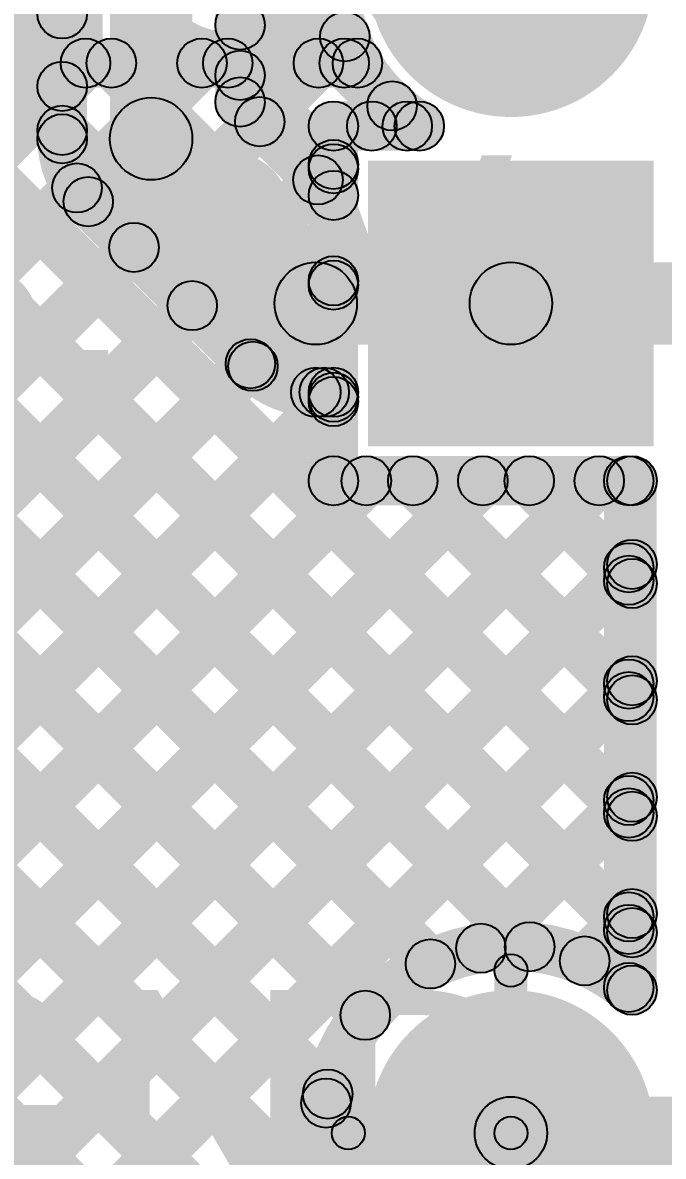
# Model space of a CAD drawing. Header units: millimetres. Extents: x 0 to 212, y 0 to 213.
# Drawn here: x 2.353 to 2.5475, y 1.8739 to 2.2183 of the extents above; entities that cross this region are included whole.
import ezdxf

# ---------------------------------------------------------------- set-up
doc = ezdxf.new("R2010")
doc.units = ezdxf.units.MM
doc.header["$MEASUREMENT"] = 0
for name, color, linetype in [('BottomLayer', 5, 'Continuous'), ('BottomSolder', 6, 'Continuous'), ('PadHoleLayer', 156, 'Continuous'), ('TopLayer', 1, 'Continuous'), ('TopOverlay', 2, 'Continuous'), ('TopSolder', 216, 'Continuous')]:
    doc.layers.add(name, color=color, linetype=linetype)

# ---------------------------------------------------------------- blocks, each defined once
blk = doc.blocks.new('HDR_M_1X7_1')
at = {"layer": 'BottomLayer'}
h = blk.add_hatch(color=5, dxfattribs=at)
edge = h.paths.add_edge_path()
edge.add_arc((0.6, 0), 0.03937, 0, 360)
at = {"layer": 'BottomSolder'}
h = blk.add_hatch(color=6, dxfattribs=at)
edge = h.paths.add_edge_path()
edge.add_arc((0.6, 0), 0.04337, 0, 360)
at = {"layer": 'PadHoleLayer'}
h = blk.add_hatch(color=156, dxfattribs=at)
edge = h.paths.add_edge_path()
edge.add_arc((0.6, 0), 0.02008, 0, 360)
at = {"layer": 'TopLayer'}
h = blk.add_hatch(color=1, dxfattribs=at)
edge = h.paths.add_edge_path()
edge.add_arc((0.6, 0), 0.03937, 0, 360)
at = {"layer": 'TopSolder'}
h = blk.add_hatch(color=216, dxfattribs=at)
edge = h.paths.add_edge_path()
edge.add_arc((0.6, 0), 0.04337, 0, 360)
blk = doc.blocks.new('HDR_M_1X7_2')
at = {"layer": 'BottomLayer'}
blk.add_hatch(color=5, dxfattribs=at).paths.add_polyline_path([(-0.03937, 0.03937), (0.03937, 0.03937), (0.03937, -0.03937), (-0.03937, -0.03937)])
h = blk.add_hatch(color=5, dxfattribs=at)
edge = h.paths.add_edge_path()
edge.add_arc((0.1, 0), 0.03937, 0, 360)
at = {"layer": 'BottomSolder'}
blk.add_hatch(color=6, dxfattribs=at).paths.add_polyline_path([(-0.04337, 0.04337), (0.04337, 0.04337), (0.04337, -0.04337), (-0.04337, -0.04337)])
h = blk.add_hatch(color=6, dxfattribs=at)
edge = h.paths.add_edge_path()
edge.add_arc((0.1, 0), 0.04337, 0, 360)
at = {"layer": 'PadHoleLayer'}
h = blk.add_hatch(color=156, dxfattribs=at)
edge = h.paths.add_edge_path()
edge.add_arc((0, 0), 0.02008, 0, 360)
h = blk.add_hatch(color=156, dxfattribs=at)
edge = h.paths.add_edge_path()
edge.add_arc((0.1, 0), 0.02008, 0, 360)
at = {"layer": 'TopLayer'}
blk.add_hatch(color=1, dxfattribs=at).paths.add_polyline_path([(-0.03937, 0.03937), (0.03937, 0.03937), (0.03937, -0.03937), (-0.03937, -0.03937)])
h = blk.add_hatch(color=1, dxfattribs=at)
edge = h.paths.add_edge_path()
edge.add_arc((0.1, 0), 0.03937, 0, 360)
at = {"layer": 'TopSolder'}
blk.add_hatch(color=216, dxfattribs=at).paths.add_polyline_path([(-0.04337, 0.04337), (0.04337, 0.04337), (0.04337, -0.04337), (-0.04337, -0.04337)])
h = blk.add_hatch(color=216, dxfattribs=at)
edge = h.paths.add_edge_path()
edge.add_arc((0.1, 0), 0.04337, 0, 360)

msp = doc.modelspace()

# ---------------------------------------------------------------- hatches: boundary and pattern name
at = {"layer": 'BottomLayer'}
for points in [[(2.3725, 2.183), (2.3575, 2.183), (2.3575, 2.274), (2.3725, 2.274)], [(2.4045, 2.183), (2.3795, 2.183), (2.3795, 2.274), (2.4045, 2.274)], [(2.4265, 2.19418), (2.4115, 2.19418), (2.4115, 2.274), (2.4265, 2.274)], [(2.4243, 2.21226), (2.4137, 2.22287), (2.44422, 2.25339), (2.45482, 2.24278)], [(2.4137, 2.23233), (2.4243, 2.24294), (2.47507, 2.19217), (2.46446, 2.18157)], [(2.35313, 2.22219), (2.36374, 2.2328), (2.3703, 2.22623), (2.3597, 2.21562)], [(2.43029, 2.18289), (2.41968, 2.1935), (2.44551, 2.21933), (2.45612, 2.20872)], [(2.02107, 2.2007), (2.03167, 2.2113), (2.45281, 1.79017), (2.4422, 1.77956)], [(2.05642, 2.2007), (2.06703, 2.2113), (2.46189, 1.81644), (2.45128, 1.80584)], [(2.09178, 2.2007), (2.10238, 2.2113), (2.45984, 1.85385), (2.44923, 1.84325)], [(2.12713, 2.2007), (2.13774, 2.2113), (2.45091, 1.89813), (2.44031, 1.88752)], [(2.16249, 2.2007), (2.1731, 2.2113), (2.46233, 1.92207), (2.45172, 1.91147)], [(2.19784, 2.2007), (2.20845, 2.2113), (2.4821, 1.93765), (2.47149, 1.92705)], [(2.2332, 2.2007), (2.24381, 2.2113), (2.51222, 1.94289), (2.50161, 1.93228)], [(2.26855, 2.2007), (2.27916, 2.2113), (2.5433, 1.94716), (2.5327, 1.93655)], [(2.30391, 2.2007), (2.31452, 2.2113), (2.5433, 1.98252), (2.5327, 1.97191)], [(2.33716, 2.20281), (2.34776, 2.21341), (2.3703, 2.19087), (2.3597, 2.18027)], [(2.4137, 2.19698), (2.4243, 2.20758), (2.45267, 2.17922), (2.44206, 2.16861)], [(1.34279, 1.1661), (1.33218, 1.1767), (2.3597, 2.20422), (2.3703, 2.19362)], [(2.4137, 2.18888), (2.4243, 2.19949), (2.45267, 2.17112), (2.44206, 2.16052)], [(2.46432, 2.18157), (2.45371, 2.19217), (2.45985, 2.19831), (2.47045, 2.1877)], [(2.44736, 2.17937), (2.44736, 2.19437), (2.47341, 2.19437), (2.47341, 2.17937)], [(2.38316, 2.17416), (2.40084, 2.19184), (2.45084, 2.14184), (2.43316, 2.12416)], [(2.45486, 2.16582), (2.43986, 2.16582), (2.43986, 2.18687), (2.45486, 2.18687)], [(2.44797, 2.16522), (2.43736, 2.17582), (2.44206, 2.18052), (2.45267, 2.16991)], [(1.3631, 1.15106), (1.35249, 1.16166), (2.3642, 2.17337), (2.37481, 2.16276)], [(2.3676, 2.1586), (2.37821, 2.16921), (2.42821, 2.11921), (2.4176, 2.1086)], [(1.37003, 1.12263), (1.35943, 1.13324), (2.3815, 2.15532), (2.39211, 2.14471)], [(2.442, 2.1205), (2.442, 2.1455), (2.50123, 2.1455), (2.50123, 2.1205)], [(0.99415, 0.7114), (0.98354, 0.722), (2.39918, 2.13764), (2.40978, 2.12703)], [(1.02951, 0.7114), (1.0189, 0.722), (2.41686, 2.11996), (2.42746, 2.10935)], [(2.43927, 2.1007), (2.44987, 2.1113), (2.45267, 2.10851), (2.44206, 2.0979)], [(2.442, 2.0985), (2.442, 2.1135), (2.44736, 2.1135), (2.44736, 2.0985)], [(1.06486, 0.7114), (1.05426, 0.722), (2.44206, 2.10981), (2.45267, 2.0992)], [(2.45486, 2.07913), (2.43986, 2.07913), (2.43986, 2.106), (2.45486, 2.106)], [(2.09152, 1.7027), (2.08091, 1.7133), (2.45204, 2.08443), (2.46265, 2.07383)], [(2.12687, 1.7027), (2.11626, 1.7133), (2.48739, 2.08443), (2.498, 2.07383)], [(2.16223, 1.7027), (2.15162, 1.7133), (2.52275, 2.08443), (2.53336, 2.07383)], [(2.44736, 2.07163), (2.44736, 2.08663), (2.538, 2.08663), (2.538, 2.07163)], [(2.46614, 2.07383), (2.47674, 2.08443), (2.5433, 2.01787), (2.5327, 2.00727)], [(2.50149, 2.07383), (2.5121, 2.08443), (2.5433, 2.05323), (2.5327, 2.04262)], [(2.5455, 1.92439), (2.5305, 1.92439), (2.5305, 2.07913), (2.5455, 2.07913)], [(2.19758, 1.7027), (2.18698, 1.7133), (2.5327, 2.05902), (2.5433, 2.04842)], [(2.23294, 1.7027), (2.22233, 1.7133), (2.5327, 2.02367), (2.5433, 2.01306)], [(2.49743, 1.93183), (2.48682, 1.94244), (2.5327, 1.98831), (2.5433, 1.97771)], [(2.52893, 1.92797), (2.51832, 1.93858), (2.5327, 1.95296), (2.5433, 1.94235)], [(2.50624, 1.881), (2.49623, 1.881), (2.49623, 1.93037), (2.50624, 1.93037)], [(2.26829, 1.7027), (2.25769, 1.7133), (2.4398, 1.89541), (2.4504, 1.88481)], [(2.50123, 1.87), (2.50123, 1.892), (2.561, 1.892), (2.561, 1.87)], [(2.45186, 1.876), (2.45186, 1.886), (2.50123, 1.886), (2.50123, 1.876)]]:
    msp.add_hatch(color=5, dxfattribs=at).paths.add_polyline_path(points)
h = msp.add_hatch(color=5, dxfattribs=at)
edge = h.paths.add_edge_path()
edge.add_arc((2.365, 2.22092), 0.0075, 0, 360)
h = msp.add_hatch(color=5, dxfattribs=at)
edge = h.paths.add_edge_path()
edge.add_arc((2.419, 2.21756), 0.0075, 0, 360)
h = msp.add_hatch(color=5, dxfattribs=at)
edge = h.paths.add_edge_path()
edge.add_arc((2.45082, 2.21403), 0.0075, 0, 360)
h = msp.add_hatch(color=5, dxfattribs=at)
edge = h.paths.add_edge_path()
edge.add_arc((2.419, 2.20228), 0.0075, 0, 360)
h = msp.add_hatch(color=5, dxfattribs=at)
edge = h.paths.add_edge_path()
edge.add_arc((2.365, 2.19892), 0.0075, 0, 360)
h = msp.add_hatch(color=5, dxfattribs=at)
edge = h.paths.add_edge_path()
edge.add_arc((2.419, 2.19418), 0.0075, 0, 360)
h = msp.add_hatch(color=5, dxfattribs=at)
edge = h.paths.add_edge_path()
edge.add_arc((2.419, 2.19418), 0.0075, 0, 360)
h = msp.add_hatch(color=5, dxfattribs=at)
edge = h.paths.add_edge_path()
edge.add_arc((2.46515, 2.193), 0.0075, 0, 360)
h = msp.add_hatch(color=5, dxfattribs=at)
edge = h.paths.add_edge_path()
edge.add_arc((2.392, 2.183), 0.0125, 0, 360)
h = msp.add_hatch(color=5, dxfattribs=at)
edge = h.paths.add_edge_path()
edge.add_arc((2.392, 2.183), 0.0125, 0, 360)
h = msp.add_hatch(color=5, dxfattribs=at)
edge = h.paths.add_edge_path()
edge.add_arc((2.42499, 2.1882), 0.0075, 0, 360)
h = msp.add_hatch(color=5, dxfattribs=at)
edge = h.paths.add_edge_path()
edge.add_arc((2.44736, 2.18687), 0.0075, 0, 360)
h = msp.add_hatch(color=5, dxfattribs=at)
edge = h.paths.add_edge_path()
edge.add_arc((2.44736, 2.18687), 0.0075, 0, 360)
h = msp.add_hatch(color=5, dxfattribs=at)
edge = h.paths.add_edge_path()
edge.add_arc((2.45902, 2.18687), 0.0075, 0, 360)
h = msp.add_hatch(color=5, dxfattribs=at)
edge = h.paths.add_edge_path()
edge.add_arc((2.46976, 2.18687), 0.0075, 0, 360)
h = msp.add_hatch(color=5, dxfattribs=at)
edge = h.paths.add_edge_path()
edge.add_arc((2.47341, 2.18687), 0.0075, 0, 360)
h = msp.add_hatch(color=5, dxfattribs=at)
edge = h.paths.add_edge_path()
edge.add_arc((2.47341, 2.18687), 0.0075, 0, 360)
h = msp.add_hatch(color=5, dxfattribs=at)
edge = h.paths.add_edge_path()
edge.add_arc((2.365, 2.18557), 0.0075, 0, 360)
h = msp.add_hatch(color=5, dxfattribs=at)
edge = h.paths.add_edge_path()
edge.add_arc((2.365, 2.183), 0.0075, 0, 360)
h = msp.add_hatch(color=5, dxfattribs=at)
edge = h.paths.add_edge_path()
edge.add_arc((2.365, 2.183), 0.0075, 0, 360)
h = msp.add_hatch(color=5, dxfattribs=at)
edge = h.paths.add_edge_path()
edge.add_arc((2.365, 2.183), 0.0075, 0, 360)
h = msp.add_hatch(color=5, dxfattribs=at)
edge = h.paths.add_edge_path()
edge.add_arc((2.44736, 2.17522), 0.0075, 0, 360)
h = msp.add_hatch(color=5, dxfattribs=at)
edge = h.paths.add_edge_path()
edge.add_arc((2.44736, 2.17391), 0.0075, 0, 360)
h = msp.add_hatch(color=5, dxfattribs=at)
edge = h.paths.add_edge_path()
edge.add_arc((2.44267, 2.17052), 0.0075, 0, 360)
h = msp.add_hatch(color=5, dxfattribs=at)
edge = h.paths.add_edge_path()
edge.add_arc((2.3695, 2.16807), 0.0075, 0, 360)
h = msp.add_hatch(color=5, dxfattribs=at)
edge = h.paths.add_edge_path()
edge.add_arc((2.44736, 2.16582), 0.0075, 0, 360)
h = msp.add_hatch(color=5, dxfattribs=at)
edge = h.paths.add_edge_path()
edge.add_arc((2.44736, 2.16582), 0.0075, 0, 360)
h = msp.add_hatch(color=5, dxfattribs=at)
edge = h.paths.add_edge_path()
edge.add_arc((2.37291, 2.16391), 0.0075, 0, 360)
h = msp.add_hatch(color=5, dxfattribs=at)
edge = h.paths.add_edge_path()
edge.add_arc((2.37291, 2.16391), 0.0075, 0, 360)
h = msp.add_hatch(color=5, dxfattribs=at)
edge = h.paths.add_edge_path()
edge.add_arc((2.37291, 2.16391), 0.0075, 0, 360)
h = msp.add_hatch(color=5, dxfattribs=at)
edge = h.paths.add_edge_path()
edge.add_arc((2.3868, 2.15001), 0.0075, 0, 360)
h = msp.add_hatch(color=5, dxfattribs=at)
edge = h.paths.add_edge_path()
edge.add_arc((2.442, 2.133), 0.0125, 0, 360)
h = msp.add_hatch(color=5, dxfattribs=at)
edge = h.paths.add_edge_path()
edge.add_arc((2.442, 2.133), 0.0125, 0, 360)
h = msp.add_hatch(color=5, dxfattribs=at)
edge = h.paths.add_edge_path()
edge.add_arc((2.50123, 2.133), 0.0125, 0, 360)
h = msp.add_hatch(color=5, dxfattribs=at)
edge = h.paths.add_edge_path()
edge.add_arc((2.40448, 2.13233), 0.0075, 0, 360)
h = msp.add_hatch(color=5, dxfattribs=at)
edge = h.paths.add_edge_path()
edge.add_arc((2.42216, 2.11466), 0.0075, 0, 360)
h = msp.add_hatch(color=5, dxfattribs=at)
edge = h.paths.add_edge_path()
edge.add_arc((2.42291, 2.11391), 0.0075, 0, 360)
h = msp.add_hatch(color=5, dxfattribs=at)
edge = h.paths.add_edge_path()
edge.add_arc((2.42291, 2.11391), 0.0075, 0, 360)
h = msp.add_hatch(color=5, dxfattribs=at)
edge = h.paths.add_edge_path()
edge.add_arc((2.42291, 2.11391), 0.0075, 0, 360)
h = msp.add_hatch(color=5, dxfattribs=at)
edge = h.paths.add_edge_path()
edge.add_arc((2.442, 2.106), 0.0075, 0, 360)
h = msp.add_hatch(color=5, dxfattribs=at)
edge = h.paths.add_edge_path()
edge.add_arc((2.442, 2.106), 0.0075, 0, 360)
h = msp.add_hatch(color=5, dxfattribs=at)
edge = h.paths.add_edge_path()
edge.add_arc((2.442, 2.106), 0.0075, 0, 360)
h = msp.add_hatch(color=5, dxfattribs=at)
edge = h.paths.add_edge_path()
edge.add_arc((2.44457, 2.106), 0.0075, 0, 360)
h = msp.add_hatch(color=5, dxfattribs=at)
edge = h.paths.add_edge_path()
edge.add_arc((2.44736, 2.106), 0.0075, 0, 360)
h = msp.add_hatch(color=5, dxfattribs=at)
edge = h.paths.add_edge_path()
edge.add_arc((2.44736, 2.106), 0.0075, 0, 360)
h = msp.add_hatch(color=5, dxfattribs=at)
edge = h.paths.add_edge_path()
edge.add_arc((2.44736, 2.10451), 0.0075, 0, 360)
h = msp.add_hatch(color=5, dxfattribs=at)
edge = h.paths.add_edge_path()
edge.add_arc((2.44736, 2.1032), 0.0075, 0, 360)
h = msp.add_hatch(color=5, dxfattribs=at)
edge = h.paths.add_edge_path()
edge.add_arc((2.44736, 2.07913), 0.0075, 0, 360)
h = msp.add_hatch(color=5, dxfattribs=at)
edge = h.paths.add_edge_path()
edge.add_arc((2.44736, 2.07913), 0.0075, 0, 360)
h = msp.add_hatch(color=5, dxfattribs=at)
edge = h.paths.add_edge_path()
edge.add_arc((2.45734, 2.07913), 0.0075, 0, 360)
h = msp.add_hatch(color=5, dxfattribs=at)
edge = h.paths.add_edge_path()
edge.add_arc((2.47144, 2.07913), 0.0075, 0, 360)
h = msp.add_hatch(color=5, dxfattribs=at)
edge = h.paths.add_edge_path()
edge.add_arc((2.4927, 2.07913), 0.0075, 0, 360)
h = msp.add_hatch(color=5, dxfattribs=at)
edge = h.paths.add_edge_path()
edge.add_arc((2.50679, 2.07913), 0.0075, 0, 360)
h = msp.add_hatch(color=5, dxfattribs=at)
edge = h.paths.add_edge_path()
edge.add_arc((2.52805, 2.07913), 0.0075, 0, 360)
h = msp.add_hatch(color=5, dxfattribs=at)
edge = h.paths.add_edge_path()
edge.add_arc((2.538, 2.07913), 0.0075, 0, 360)
h = msp.add_hatch(color=5, dxfattribs=at)
edge = h.paths.add_edge_path()
edge.add_arc((2.538, 2.07913), 0.0075, 0, 360)
h = msp.add_hatch(color=5, dxfattribs=at)
edge = h.paths.add_edge_path()
edge.add_arc((2.538, 2.05372), 0.0075, 0, 360)
h = msp.add_hatch(color=5, dxfattribs=at)
edge = h.paths.add_edge_path()
edge.add_arc((2.538, 2.04792), 0.0075, 0, 360)
h = msp.add_hatch(color=5, dxfattribs=at)
edge = h.paths.add_edge_path()
edge.add_arc((2.538, 2.01837), 0.0075, 0, 360)
h = msp.add_hatch(color=5, dxfattribs=at)
edge = h.paths.add_edge_path()
edge.add_arc((2.538, 2.01257), 0.0075, 0, 360)
h = msp.add_hatch(color=5, dxfattribs=at)
edge = h.paths.add_edge_path()
edge.add_arc((2.538, 1.98301), 0.0075, 0, 360)
h = msp.add_hatch(color=5, dxfattribs=at)
edge = h.paths.add_edge_path()
edge.add_arc((2.538, 1.97721), 0.0075, 0, 360)
h = msp.add_hatch(color=5, dxfattribs=at)
edge = h.paths.add_edge_path()
edge.add_arc((2.538, 1.94766), 0.0075, 0, 360)
h = msp.add_hatch(color=5, dxfattribs=at)
edge = h.paths.add_edge_path()
edge.add_arc((2.538, 1.94186), 0.0075, 0, 360)
h = msp.add_hatch(color=5, dxfattribs=at)
edge = h.paths.add_edge_path()
edge.add_arc((2.49213, 1.93714), 0.0075, 0, 360)
h = msp.add_hatch(color=5, dxfattribs=at)
edge = h.paths.add_edge_path()
edge.add_arc((2.50692, 1.93759), 0.0075, 0, 360)
h = msp.add_hatch(color=5, dxfattribs=at)
edge = h.paths.add_edge_path()
edge.add_arc((2.4768, 1.93235), 0.0075, 0, 360)
h = msp.add_hatch(color=5, dxfattribs=at)
edge = h.paths.add_edge_path()
edge.add_arc((2.52362, 1.93328), 0.0075, 0, 360)
h = msp.add_hatch(color=5, dxfattribs=at)
edge = h.paths.add_edge_path()
edge.add_arc((2.50123, 1.93037), 0.005, 0, 360)
h = msp.add_hatch(color=5, dxfattribs=at)
edge = h.paths.add_edge_path()
edge.add_arc((2.538, 1.92439), 0.0075, 0, 360)
h = msp.add_hatch(color=5, dxfattribs=at)
edge = h.paths.add_edge_path()
edge.add_arc((2.538, 1.92439), 0.0075, 0, 360)
h = msp.add_hatch(color=5, dxfattribs=at)
edge = h.paths.add_edge_path()
edge.add_arc((2.45702, 1.91677), 0.0075, 0, 360)
h = msp.add_hatch(color=5, dxfattribs=at)
edge = h.paths.add_edge_path()
edge.add_arc((2.4451, 1.89011), 0.0075, 0, 360)
h = msp.add_hatch(color=5, dxfattribs=at)
edge = h.paths.add_edge_path()
edge.add_arc((2.44561, 1.89283), 0.0075, 0, 360)
h = msp.add_hatch(color=5, dxfattribs=at)
edge = h.paths.add_edge_path()
edge.add_arc((2.50123, 1.881), 0.011, 0, 360)
h = msp.add_hatch(color=5, dxfattribs=at)
edge = h.paths.add_edge_path()
edge.add_arc((2.45186, 1.881), 0.005, 0, 360)
h = msp.add_hatch(color=5, dxfattribs=at)
edge = h.paths.add_edge_path()
edge.add_arc((2.50123, 1.881), 0.005, 0, 360)
h = msp.add_hatch(color=5, dxfattribs=at)
edge = h.paths.add_edge_path()
edge.add_arc((2.50123, 1.881), 0.005, 0, 360)
at = {"layer": 'TopLayer'}
for points in [[(2.1937, 2.31091), (2.2043, 2.32152), (2.5423, 1.98352), (2.5317, 1.97291)], [(2.1937, 2.27556), (2.2043, 2.28616), (2.5423, 1.94816), (2.5317, 1.93755)], [(2.1937, 2.2402), (2.2043, 2.25081), (2.51222, 1.94289), (2.50161, 1.93228)], [(2.1937, 2.20484), (2.2043, 2.21545), (2.4821, 1.93765), (2.47149, 1.92705)], [(2.2043, 1.9569), (2.1937, 1.96751), (2.43749, 2.2113), (2.44809, 2.2007)], [(2.2043, 2.02762), (2.1937, 2.03822), (2.36678, 2.2113), (2.37738, 2.2007)], [(2.2043, 1.99226), (2.1937, 2.00287), (2.40213, 2.2113), (2.41274, 2.2007)], [(2.332, 2.1985), (2.332, 2.2135), (2.45462, 2.2135), (2.45462, 2.1985)], [(2.33927, 2.2007), (2.34987, 2.2113), (2.45267, 2.10851), (2.44206, 2.0979)], [(2.37462, 2.2007), (2.38523, 2.2113), (2.45267, 2.14386), (2.44206, 2.13326)], [(2.40998, 2.2007), (2.42058, 2.2113), (2.45267, 2.17922), (2.44206, 2.16861)], [(2.44533, 2.2007), (2.45594, 2.2113), (2.47507, 2.19217), (2.46446, 2.18157)], [(2.46432, 2.18157), (2.45371, 2.19217), (2.45985, 2.19831), (2.47045, 2.1877)], [(2.44736, 2.17937), (2.44736, 2.19437), (2.47341, 2.19437), (2.47341, 2.17937)], [(2.45486, 2.07913), (2.43986, 2.07913), (2.43986, 2.18687), (2.45486, 2.18687)], [(2.2043, 1.92155), (2.1937, 1.93216), (2.44206, 2.18052), (2.45267, 2.16991)], [(2.1937, 2.16949), (2.2043, 2.1801), (2.46233, 1.92207), (2.45172, 1.91147)], [(2.50123, 2.1205), (2.50123, 2.1455), (2.573, 2.1455), (2.573, 2.1205)], [(2.2043, 1.88619), (2.1937, 1.8968), (2.44206, 2.14517), (2.45267, 2.13456)], [(2.1937, 2.13413), (2.2043, 2.14474), (2.45091, 1.89813), (2.44031, 1.88752)], [(2.2043, 1.85084), (2.1937, 1.86145), (2.44206, 2.10981), (2.45267, 2.0992)], [(2.1937, 2.09878), (2.2043, 2.10939), (2.45984, 1.85385), (2.44923, 1.84325)], [(2.2043, 1.78013), (2.1937, 1.79073), (2.48739, 2.08443), (2.498, 2.07383)], [(2.2043, 1.74477), (2.1937, 1.75538), (2.52275, 2.08443), (2.53336, 2.07383)], [(2.2043, 1.81548), (2.1937, 1.82609), (2.45204, 2.08443), (2.46265, 2.07383)], [(2.44736, 2.07163), (2.44736, 2.08663), (2.537, 2.08663), (2.537, 2.07163)], [(2.46614, 2.07383), (2.47674, 2.08443), (2.5423, 2.01887), (2.5317, 2.00827)], [(2.50149, 2.07383), (2.5121, 2.08443), (2.5423, 2.05423), (2.5317, 2.04362)], [(2.5445, 1.92522), (2.5295, 1.92522), (2.5295, 2.07913), (2.5445, 2.07913)], [(2.1937, 2.06342), (2.2043, 2.07403), (2.46189, 1.81644), (2.45128, 1.80584)], [(2.2043, 1.70942), (2.1937, 1.72002), (2.5317, 2.05802), (2.5423, 2.04742)], [(2.1937, 2.02807), (2.2043, 2.03867), (2.45281, 1.79017), (2.4422, 1.77956)], [(2.2043, 1.67406), (2.1937, 1.68467), (2.5317, 2.02267), (2.5423, 2.01206)], [(2.49743, 1.93183), (2.48682, 1.94244), (2.5317, 1.98731), (2.5423, 1.97671)], [(2.52893, 1.92797), (2.51832, 1.93858), (2.5317, 1.95196), (2.5423, 1.94135)], [(2.50624, 1.881), (2.49623, 1.881), (2.49623, 1.93037), (2.50624, 1.93037)], [(2.2043, 1.63871), (2.1937, 1.64931), (2.4398, 1.89541), (2.4504, 1.88481)], [(2.45186, 1.876), (2.45186, 1.886), (2.50123, 1.886), (2.50123, 1.876)]]:
    msp.add_hatch(color=1, dxfattribs=at).paths.add_polyline_path(points)
h = msp.add_hatch(color=1, dxfattribs=at)
edge = h.paths.add_edge_path()
edge.add_arc((2.37208, 2.206), 0.0075, 0, 360)
h = msp.add_hatch(color=1, dxfattribs=at)
edge = h.paths.add_edge_path()
edge.add_arc((2.37992, 2.206), 0.0075, 0, 360)
h = msp.add_hatch(color=1, dxfattribs=at)
edge = h.paths.add_edge_path()
edge.add_arc((2.40744, 2.206), 0.0075, 0, 360)
h = msp.add_hatch(color=1, dxfattribs=at)
edge = h.paths.add_edge_path()
edge.add_arc((2.41528, 2.206), 0.0075, 0, 360)
h = msp.add_hatch(color=1, dxfattribs=at)
edge = h.paths.add_edge_path()
edge.add_arc((2.44279, 2.206), 0.0075, 0, 360)
h = msp.add_hatch(color=1, dxfattribs=at)
edge = h.paths.add_edge_path()
edge.add_arc((2.45063, 2.206), 0.0075, 0, 360)
h = msp.add_hatch(color=1, dxfattribs=at)
edge = h.paths.add_edge_path()
edge.add_arc((2.45462, 2.206), 0.0075, 0, 360)
h = msp.add_hatch(color=1, dxfattribs=at)
edge = h.paths.add_edge_path()
edge.add_arc((2.45462, 2.206), 0.0075, 0, 360)
h = msp.add_hatch(color=1, dxfattribs=at)
edge = h.paths.add_edge_path()
edge.add_arc((2.46515, 2.193), 0.0075, 0, 360)
h = msp.add_hatch(color=1, dxfattribs=at)
edge = h.paths.add_edge_path()
edge.add_arc((2.44736, 2.18687), 0.0075, 0, 360)
h = msp.add_hatch(color=1, dxfattribs=at)
edge = h.paths.add_edge_path()
edge.add_arc((2.44736, 2.18687), 0.0075, 0, 360)
h = msp.add_hatch(color=1, dxfattribs=at)
edge = h.paths.add_edge_path()
edge.add_arc((2.45902, 2.18687), 0.0075, 0, 360)
h = msp.add_hatch(color=1, dxfattribs=at)
edge = h.paths.add_edge_path()
edge.add_arc((2.46976, 2.18687), 0.0075, 0, 360)
h = msp.add_hatch(color=1, dxfattribs=at)
edge = h.paths.add_edge_path()
edge.add_arc((2.47341, 2.18687), 0.0075, 0, 360)
h = msp.add_hatch(color=1, dxfattribs=at)
edge = h.paths.add_edge_path()
edge.add_arc((2.47341, 2.18687), 0.0075, 0, 360)
h = msp.add_hatch(color=1, dxfattribs=at)
edge = h.paths.add_edge_path()
edge.add_arc((2.44736, 2.17522), 0.0075, 0, 360)
h = msp.add_hatch(color=1, dxfattribs=at)
edge = h.paths.add_edge_path()
edge.add_arc((2.44736, 2.17391), 0.0075, 0, 360)
h = msp.add_hatch(color=1, dxfattribs=at)
edge = h.paths.add_edge_path()
edge.add_arc((2.44736, 2.13986), 0.0075, 0, 360)
h = msp.add_hatch(color=1, dxfattribs=at)
edge = h.paths.add_edge_path()
edge.add_arc((2.44736, 2.13856), 0.0075, 0, 360)
h = msp.add_hatch(color=1, dxfattribs=at)
edge = h.paths.add_edge_path()
edge.add_arc((2.50123, 2.133), 0.0125, 0, 360)
h = msp.add_hatch(color=1, dxfattribs=at)
edge = h.paths.add_edge_path()
edge.add_arc((2.44736, 2.10451), 0.0075, 0, 360)
h = msp.add_hatch(color=1, dxfattribs=at)
edge = h.paths.add_edge_path()
edge.add_arc((2.44736, 2.1032), 0.0075, 0, 360)
h = msp.add_hatch(color=1, dxfattribs=at)
edge = h.paths.add_edge_path()
edge.add_arc((2.44736, 2.07913), 0.0075, 0, 360)
h = msp.add_hatch(color=1, dxfattribs=at)
edge = h.paths.add_edge_path()
edge.add_arc((2.44736, 2.07913), 0.0075, 0, 360)
h = msp.add_hatch(color=1, dxfattribs=at)
edge = h.paths.add_edge_path()
edge.add_arc((2.45734, 2.07913), 0.0075, 0, 360)
h = msp.add_hatch(color=1, dxfattribs=at)
edge = h.paths.add_edge_path()
edge.add_arc((2.47144, 2.07913), 0.0075, 0, 360)
h = msp.add_hatch(color=1, dxfattribs=at)
edge = h.paths.add_edge_path()
edge.add_arc((2.4927, 2.07913), 0.0075, 0, 360)
h = msp.add_hatch(color=1, dxfattribs=at)
edge = h.paths.add_edge_path()
edge.add_arc((2.50679, 2.07913), 0.0075, 0, 360)
h = msp.add_hatch(color=1, dxfattribs=at)
edge = h.paths.add_edge_path()
edge.add_arc((2.52805, 2.07913), 0.0075, 0, 360)
h = msp.add_hatch(color=1, dxfattribs=at)
edge = h.paths.add_edge_path()
edge.add_arc((2.537, 2.07913), 0.0075, 0, 360)
h = msp.add_hatch(color=1, dxfattribs=at)
edge = h.paths.add_edge_path()
edge.add_arc((2.537, 2.07913), 0.0075, 0, 360)
h = msp.add_hatch(color=1, dxfattribs=at)
edge = h.paths.add_edge_path()
edge.add_arc((2.537, 2.05272), 0.0075, 0, 360)
h = msp.add_hatch(color=1, dxfattribs=at)
edge = h.paths.add_edge_path()
edge.add_arc((2.537, 2.04892), 0.0075, 0, 360)
h = msp.add_hatch(color=1, dxfattribs=at)
edge = h.paths.add_edge_path()
edge.add_arc((2.537, 2.01737), 0.0075, 0, 360)
h = msp.add_hatch(color=1, dxfattribs=at)
edge = h.paths.add_edge_path()
edge.add_arc((2.537, 2.01357), 0.0075, 0, 360)
h = msp.add_hatch(color=1, dxfattribs=at)
edge = h.paths.add_edge_path()
edge.add_arc((2.537, 1.98201), 0.0075, 0, 360)
h = msp.add_hatch(color=1, dxfattribs=at)
edge = h.paths.add_edge_path()
edge.add_arc((2.537, 1.97821), 0.0075, 0, 360)
h = msp.add_hatch(color=1, dxfattribs=at)
edge = h.paths.add_edge_path()
edge.add_arc((2.537, 1.94666), 0.0075, 0, 360)
h = msp.add_hatch(color=1, dxfattribs=at)
edge = h.paths.add_edge_path()
edge.add_arc((2.537, 1.94286), 0.0075, 0, 360)
h = msp.add_hatch(color=1, dxfattribs=at)
edge = h.paths.add_edge_path()
edge.add_arc((2.49213, 1.93714), 0.0075, 0, 360)
h = msp.add_hatch(color=1, dxfattribs=at)
edge = h.paths.add_edge_path()
edge.add_arc((2.50692, 1.93759), 0.0075, 0, 360)
h = msp.add_hatch(color=1, dxfattribs=at)
edge = h.paths.add_edge_path()
edge.add_arc((2.4768, 1.93235), 0.0075, 0, 360)
h = msp.add_hatch(color=1, dxfattribs=at)
edge = h.paths.add_edge_path()
edge.add_arc((2.52362, 1.93328), 0.0075, 0, 360)
h = msp.add_hatch(color=1, dxfattribs=at)
edge = h.paths.add_edge_path()
edge.add_arc((2.50123, 1.93037), 0.005, 0, 360)
h = msp.add_hatch(color=1, dxfattribs=at)
edge = h.paths.add_edge_path()
edge.add_arc((2.537, 1.92522), 0.0075, 0, 360)
h = msp.add_hatch(color=1, dxfattribs=at)
edge = h.paths.add_edge_path()
edge.add_arc((2.537, 1.92522), 0.0075, 0, 360)
h = msp.add_hatch(color=1, dxfattribs=at)
edge = h.paths.add_edge_path()
edge.add_arc((2.45702, 1.91677), 0.0075, 0, 360)
h = msp.add_hatch(color=1, dxfattribs=at)
edge = h.paths.add_edge_path()
edge.add_arc((2.4451, 1.89011), 0.0075, 0, 360)
h = msp.add_hatch(color=1, dxfattribs=at)
edge = h.paths.add_edge_path()
edge.add_arc((2.44561, 1.89283), 0.0075, 0, 360)
h = msp.add_hatch(color=1, dxfattribs=at)
edge = h.paths.add_edge_path()
edge.add_arc((2.45186, 1.881), 0.005, 0, 360)
h = msp.add_hatch(color=1, dxfattribs=at)
edge = h.paths.add_edge_path()
edge.add_arc((2.50123, 1.881), 0.005, 0, 360)
h = msp.add_hatch(color=1, dxfattribs=at)
edge = h.paths.add_edge_path()
edge.add_arc((2.50123, 1.881), 0.005, 0, 360)

# ---------------------------------------------------------------- linework, layer by layer
at = {"layer": 'BottomLayer', "const_width": 0.015}
for points in [[(2.47341, 2.18687, -0.619152), (2.48119, 2.283)], [(2.359, 2.233, -0.414214), (2.332, 2.206)], [(2.37291, 2.16391, -0.198912), (2.365, 2.183)], [(2.37291, 2.16391, -0.198912), (2.365, 2.183)], [(2.442, 2.106, -0.198912), (2.42291, 2.11391)], [(2.442, 2.106, -0.198912), (2.42291, 2.11391)], [(2.47746, 1.82934, -1.145938), (2.538, 1.92439)]]:
    msp.add_lwpolyline(points, format="xyb", dxfattribs=at)
at = {"layer": 'BottomLayer'}
for centre, radius in [((2.365, 2.22092), 0.0075), ((2.419, 2.21756), 0.0075), ((2.45082, 2.21403), 0.0075), ((2.419, 2.20228), 0.0075), ((2.365, 2.19892), 0.0075), ((2.419, 2.19418), 0.0075), ((2.419, 2.19418), 0.0075), ((2.46515, 2.193), 0.0075), ((2.392, 2.183), 0.0125), ((2.392, 2.183), 0.0125), ((2.42499, 2.1882), 0.0075), ((2.44736, 2.18687), 0.0075), ((2.44736, 2.18687), 0.0075), ((2.45902, 2.18687), 0.0075), ((2.46976, 2.18687), 0.0075), ((2.47341, 2.18687), 0.0075), ((2.47341, 2.18687), 0.0075), ((2.365, 2.18557), 0.0075), ((2.365, 2.183), 0.0075), ((2.365, 2.183), 0.0075), ((2.365, 2.183), 0.0075), ((2.44736, 2.17522), 0.0075), ((2.44736, 2.17391), 0.0075), ((2.44267, 2.17052), 0.0075), ((2.3695, 2.16807), 0.0075), ((2.44736, 2.16582), 0.0075), ((2.44736, 2.16582), 0.0075), ((2.37291, 2.16391), 0.0075), ((2.37291, 2.16391), 0.0075), ((2.37291, 2.16391), 0.0075), ((2.3868, 2.15001), 0.0075), ((2.442, 2.133), 0.0125), ((2.442, 2.133), 0.0125), ((2.50123, 2.133), 0.0125), ((2.40448, 2.13233), 0.0075), ((2.42216, 2.11466), 0.0075), ((2.42291, 2.11391), 0.0075), ((2.42291, 2.11391), 0.0075), ((2.42291, 2.11391), 0.0075), ((2.442, 2.106), 0.0075), ((2.442, 2.106), 0.0075), ((2.442, 2.106), 0.0075), ((2.44457, 2.106), 0.0075), ((2.44736, 2.106), 0.0075), ((2.44736, 2.106), 0.0075), ((2.44736, 2.10451), 0.0075), ((2.44736, 2.1032), 0.0075), ((2.44736, 2.07913), 0.0075), ((2.44736, 2.07913), 0.0075), ((2.45734, 2.07913), 0.0075), ((2.47144, 2.07913), 0.0075), ((2.4927, 2.07913), 0.0075), ((2.50679, 2.07913), 0.0075), ((2.52805, 2.07913), 0.0075), ((2.538, 2.07913), 0.0075), ((2.538, 2.07913), 0.0075), ((2.538, 2.05372), 0.0075), ((2.538, 2.04792), 0.0075), ((2.538, 2.01837), 0.0075), ((2.538, 2.01257), 0.0075), ((2.538, 1.98301), 0.0075), ((2.538, 1.97721), 0.0075), ((2.538, 1.94766), 0.0075), ((2.538, 1.94186), 0.0075), ((2.49213, 1.93714), 0.0075), ((2.50692, 1.93759), 0.0075), ((2.4768, 1.93235), 0.0075), ((2.52362, 1.93328), 0.0075), ((2.50123, 1.93037), 0.005), ((2.538, 1.92439), 0.0075), ((2.538, 1.92439), 0.0075), ((2.45702, 1.91677), 0.0075), ((2.4451, 1.89011), 0.0075), ((2.44561, 1.89283), 0.0075), ((2.50123, 1.881), 0.011), ((2.45186, 1.881), 0.005), ((2.50123, 1.881), 0.005), ((2.50123, 1.881), 0.005)]:
    msp.add_circle(centre, radius, dxfattribs=at)
at = {"layer": 'TopLayer', "const_width": 0.015}
for points in [[(2.47341, 2.18687, -0.126444), (2.45462, 2.206)], [(2.47746, 1.82934, -1.132822), (2.537, 1.92522)]]:
    msp.add_lwpolyline(points, format="xyb", dxfattribs=at)
at = {"layer": 'TopLayer'}
for centre, radius in [((2.37208, 2.206), 0.0075), ((2.37992, 2.206), 0.0075), ((2.40744, 2.206), 0.0075), ((2.41528, 2.206), 0.0075), ((2.44279, 2.206), 0.0075), ((2.45063, 2.206), 0.0075), ((2.45462, 2.206), 0.0075), ((2.45462, 2.206), 0.0075), ((2.46515, 2.193), 0.0075), ((2.44736, 2.18687), 0.0075), ((2.44736, 2.18687), 0.0075), ((2.45902, 2.18687), 0.0075), ((2.46976, 2.18687), 0.0075), ((2.47341, 2.18687), 0.0075), ((2.47341, 2.18687), 0.0075), ((2.44736, 2.17522), 0.0075), ((2.44736, 2.17391), 0.0075), ((2.44736, 2.13986), 0.0075), ((2.44736, 2.13856), 0.0075), ((2.50123, 2.133), 0.0125), ((2.44736, 2.10451), 0.0075), ((2.44736, 2.1032), 0.0075), ((2.44736, 2.07913), 0.0075), ((2.44736, 2.07913), 0.0075), ((2.45734, 2.07913), 0.0075), ((2.47144, 2.07913), 0.0075), ((2.4927, 2.07913), 0.0075), ((2.50679, 2.07913), 0.0075), ((2.52805, 2.07913), 0.0075), ((2.537, 2.07913), 0.0075), ((2.537, 2.07913), 0.0075), ((2.537, 2.05272), 0.0075), ((2.537, 2.04892), 0.0075), ((2.537, 2.01737), 0.0075), ((2.537, 2.01357), 0.0075), ((2.537, 1.98201), 0.0075), ((2.537, 1.97821), 0.0075), ((2.537, 1.94666), 0.0075), ((2.537, 1.94286), 0.0075), ((2.49213, 1.93714), 0.0075), ((2.50692, 1.93759), 0.0075), ((2.4768, 1.93235), 0.0075), ((2.52362, 1.93328), 0.0075), ((2.50123, 1.93037), 0.005), ((2.537, 1.92522), 0.0075), ((2.537, 1.92522), 0.0075), ((2.45702, 1.91677), 0.0075), ((2.4451, 1.89011), 0.0075), ((2.44561, 1.89283), 0.0075), ((2.45186, 1.881), 0.005), ((2.50123, 1.881), 0.005), ((2.50123, 1.881), 0.005)]:
    msp.add_circle(centre, radius, dxfattribs=at)

# ---------------------------------------------------------------- block references
at = {"rotation": 90}
for name, p in [('HDR_M_1X7_2', (2.50123, 2.133)), ('HDR_M_1X7_1', (2.50123, 1.281))]:
    msp.add_blockref(name, p, dxfattribs=at)

# ---------------------------------------------------------------- texts
at = {"layer": 'TopOverlay'}
for s, p in [('MISO', (2.282, 2.209)), ('3.3V', (2.30944, 2.108)), ('GND', (2.30329, 1.85449))]:
    msp.add_text(s, height=0.07, rotation=360, dxfattribs=at).set_placement(p)

doc.saveas('drawing.dxf')
